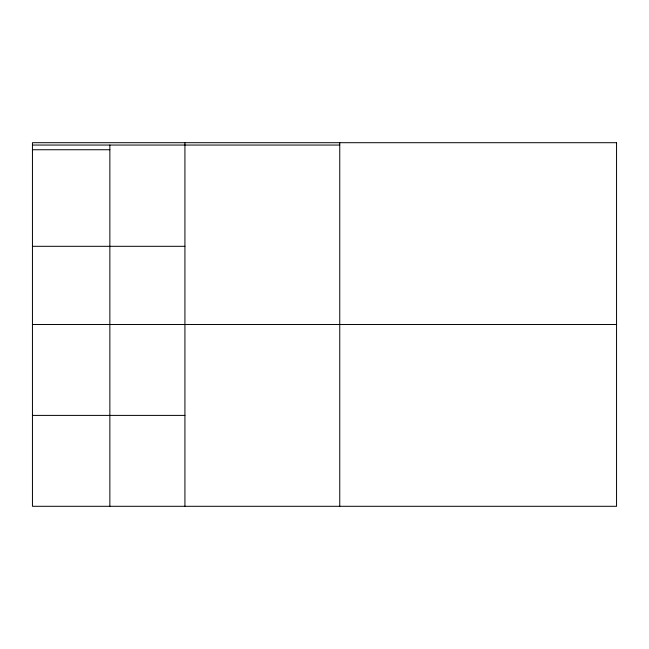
<?xml version="1.0" encoding="UTF-8"?>
<svg xmlns="http://www.w3.org/2000/svg" width="649" height="649" viewBox="0 0 649 649"><rect width="100%" height="100%" fill="white"/><g stroke="black" fill="none" stroke-linecap="round" stroke-linejoin="round"><path stroke-width="0.97" d="M32.45 145.052L339.752 145.052M32.45 149.741L109.859 149.741M32.45 246.312L184.924 246.312M32.45 324.5L616.55 324.5M32.45 415.401L184.924 415.401M339.752 142.699L339.752 506.301M184.924 142.699L184.924 506.301M109.859 145.052L109.859 506.301M616.55 142.699L32.45 142.699L32.45 506.301L616.55 506.301L616.55 142.699"/></g></svg>
